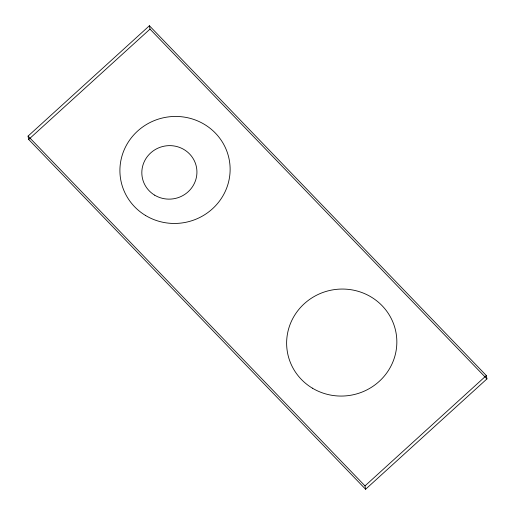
<?xml version="1.0" encoding="UTF-8"?>
<svg xmlns="http://www.w3.org/2000/svg" width="515" height="515" viewBox="0 0 515 515"><rect width="100%" height="100%" fill="white"/><g stroke="black" fill="none" stroke-linecap="round" stroke-linejoin="round"><path stroke-width="0.77" d="M28.061 136.095L149.402 25.75L486.327 375.551L486.939 378.905L365.599 489.25L28.673 139.449L28.061 136.095L364.993 485.896L365.599 489.25M28.673 139.449L150.007 29.104L149.402 25.75M364.993 485.896L486.327 375.551M150.007 29.104L486.939 378.905M154.693 195.179A27.585 26.729 -10.3 0 0 196.917 173.124A27.585 26.729 -10.3 0 0 156.534 148.854A27.585 26.729 -10.3 0 0 154.693 195.179M145.642 215.54A55.169 53.457 -10.3 0 0 230.089 171.431A55.169 53.457 -10.3 0 0 149.324 122.892A55.169 53.457 -10.3 0 0 145.642 215.54M312.36 388.149A55.169 53.457 -10.3 0 0 396.808 344.039A55.169 53.457 -10.3 0 0 316.043 295.501A55.169 53.457 -10.3 0 0 312.36 388.149"/></g></svg>
